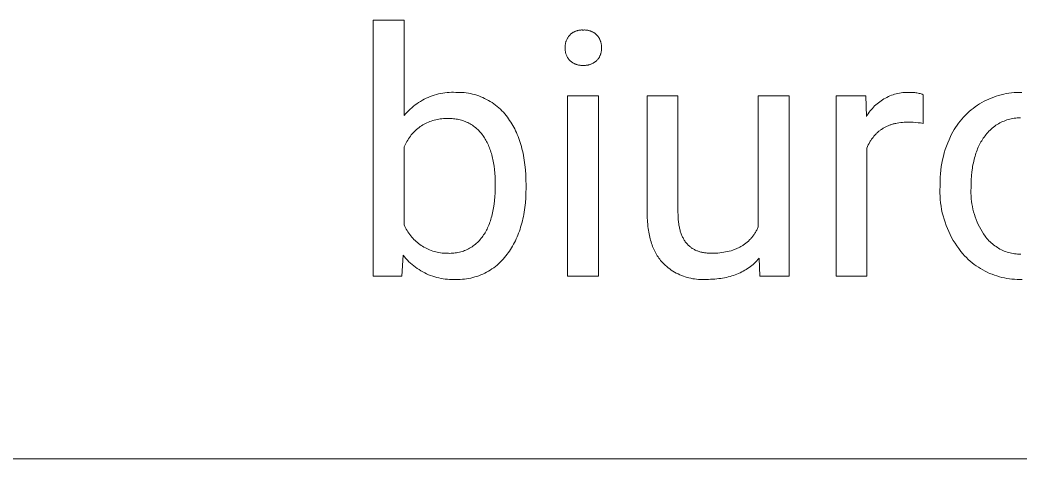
# Model space of a CAD drawing. Header units: millimetres. Extents: x 3269 to 7089, y 1744 to 4413.
# Drawn here: x 5792.9 to 5941.9, y 1957.3 to 2022.8 of the extents above; entities that cross this region are included whole.
import ezdxf

# ---------------------------------------------------------------- set-up
doc = ezdxf.new("R2010")
doc.units = ezdxf.units.MM
doc.header["$MEASUREMENT"] = 0
doc.layers.add('Domyślny', color=7, linetype='Continuous', true_color=0x000000)

msp = doc.modelspace()

# ---------------------------------------------------------------- linework, layer by layer
at = {"layer": 'Domyślny', "color": 18, "lineweight": 15, "true_color": 0x000000}
for p, q in [((5845.54, 1984.59), (5845.54, 2022.75)), ((5845.54, 2022.75), (5850.15, 2022.75)), ((5850.15, 2022.75), (5850.15, 2008.52)), ((5875.07, 2020.73), (5875.14, 2020.78)), ((5875.14, 2020.78), (5875.21, 2020.83)), ((5875.21, 2020.83), (5875.28, 2020.88)), ((5875.28, 2020.88), (5875.35, 2020.92)), ((5875.35, 2020.92), (5875.42, 2020.96)), ((5875.42, 2020.96), (5875.5, 2021)), ((5875.5, 2021), (5875.58, 2021.04)), ((5875.58, 2021.04), (5875.66, 2021.07)), ((5875.66, 2021.07), (5875.73, 2021.1)), ((5875.73, 2021.1), (5875.82, 2021.13)), ((5875.82, 2021.13), (5875.9, 2021.16)), ((5875.9, 2021.16), (5875.98, 2021.18)), ((5875.98, 2021.18), (5876.06, 2021.2)), ((5876.06, 2021.2), (5876.15, 2021.22)), ((5876.15, 2021.22), (5876.23, 2021.24)), ((5876.23, 2021.24), (5876.31, 2021.25)), ((5876.31, 2021.25), (5876.4, 2021.26)), ((5876.4, 2021.26), (5876.48, 2021.26)), ((5876.48, 2021.26), (5876.57, 2021.27)), ((5876.57, 2021.27), (5876.66, 2021.27)), ((5876.66, 2021.27), (5876.74, 2021.26)), ((5876.74, 2021.26), (5876.83, 2021.26)), ((5876.83, 2021.26), (5876.91, 2021.26)), ((5876.91, 2021.26), (5877, 2021.27)), ((5877, 2021.27), (5877.08, 2021.27)), ((5877.08, 2021.27), (5877.17, 2021.26)), ((5877.17, 2021.26), (5877.26, 2021.26)), ((5877.26, 2021.26), (5877.34, 2021.25)), ((5877.34, 2021.25), (5877.43, 2021.24)), ((5877.43, 2021.24), (5877.51, 2021.22)), ((5877.51, 2021.22), (5877.6, 2021.2)), ((5877.6, 2021.2), (5877.68, 2021.18)), ((5877.68, 2021.18), (5877.76, 2021.16)), ((5877.76, 2021.16), (5877.85, 2021.13)), ((5877.85, 2021.13), (5877.93, 2021.1)), ((5877.93, 2021.1), (5878.01, 2021.07)), ((5878.01, 2021.07), (5878.09, 2021.04)), ((5878.09, 2021.04), (5878.17, 2021)), ((5878.17, 2021), (5878.24, 2020.96)), ((5878.24, 2020.96), (5878.32, 2020.92)), ((5878.32, 2020.92), (5878.39, 2020.87)), ((5878.39, 2020.87), (5878.46, 2020.83)), ((5878.46, 2020.83), (5878.53, 2020.78)), ((5878.53, 2020.78), (5878.6, 2020.73)), ((5874.18, 2019.25), (5874.2, 2019.35)), ((5874.2, 2019.35), (5874.23, 2019.44)), ((5874.23, 2019.44), (5874.25, 2019.53)), ((5874.25, 2019.53), (5874.29, 2019.61)), ((5874.29, 2019.61), (5874.32, 2019.7)), ((5874.32, 2019.7), (5874.36, 2019.79)), ((5874.36, 2019.79), (5874.4, 2019.87)), ((5874.4, 2019.87), (5874.44, 2019.96)), ((5874.44, 2019.96), (5874.49, 2020.04)), ((5874.49, 2020.04), (5874.53, 2020.12)), ((5874.53, 2020.12), (5874.59, 2020.2)), ((5874.59, 2020.2), (5874.64, 2020.28)), ((5874.64, 2020.28), (5874.7, 2020.35)), ((5874.7, 2020.35), (5874.75, 2020.42)), ((5874.75, 2020.42), (5874.82, 2020.5)), ((5874.82, 2020.5), (5874.88, 2020.56)), ((5874.88, 2020.56), (5874.94, 2020.62)), ((5874.94, 2020.62), (5875, 2020.67)), ((5875, 2020.67), (5875.07, 2020.73)), ((5878.6, 2020.73), (5878.67, 2020.67)), ((5878.67, 2020.67), (5878.74, 2020.61)), ((5878.74, 2020.61), (5878.8, 2020.56)), ((5878.8, 2020.56), (5878.86, 2020.5)), ((5878.86, 2020.5), (5878.92, 2020.43)), ((5878.92, 2020.43), (5878.98, 2020.36)), ((5878.98, 2020.36), (5879.03, 2020.29)), ((5879.03, 2020.29), (5879.09, 2020.21)), ((5879.09, 2020.21), (5879.14, 2020.14)), ((5879.14, 2020.14), (5879.18, 2020.06)), ((5879.18, 2020.06), (5879.23, 2019.98)), ((5879.23, 2019.98), (5879.27, 2019.9)), ((5879.27, 2019.9), (5879.31, 2019.82)), ((5879.31, 2019.82), (5879.35, 2019.74)), ((5879.35, 2019.74), (5879.38, 2019.66)), ((5879.38, 2019.66), (5879.41, 2019.57)), ((5879.41, 2019.57), (5879.44, 2019.49)), ((5879.44, 2019.49), (5879.47, 2019.4)), ((5879.47, 2019.4), (5879.49, 2019.31)), ((5879.49, 2019.31), (5879.51, 2019.23)), ((5874.12, 2018.88), (5874.13, 2018.98)), ((5874.12, 2018.79), (5874.12, 2018.88)), ((5874.12, 2018.69), (5874.12, 2018.79)), ((5874.12, 2018.6), (5874.12, 2018.69)), ((5874.12, 2018.51), (5874.12, 2018.6)), ((5874.12, 2018.42), (5874.12, 2018.51)), ((5874.12, 2018.32), (5874.12, 2018.42)), ((5874.13, 2018.23), (5874.12, 2018.32)), ((5874.13, 2018.98), (5874.15, 2019.07)), ((5874.15, 2018.14), (5874.13, 2018.23)), ((5874.15, 2019.07), (5874.16, 2019.16)), ((5874.16, 2018.05), (5874.15, 2018.14)), ((5874.16, 2019.16), (5874.18, 2019.25)), ((5874.18, 2017.96), (5874.16, 2018.05)), ((5874.2, 2017.87), (5874.18, 2017.96)), ((5874.23, 2017.78), (5874.2, 2017.87)), ((5874.25, 2017.69), (5874.23, 2017.78)), ((5879.46, 2017.81), (5879.44, 2017.73)), ((5879.49, 2017.9), (5879.46, 2017.81)), ((5879.51, 2017.98), (5879.49, 2017.9)), ((5879.51, 2019.23), (5879.52, 2019.14)), ((5879.52, 2018.07), (5879.51, 2017.98)), ((5879.52, 2019.14), (5879.54, 2019.05)), ((5879.54, 2018.16), (5879.52, 2018.07)), ((5879.54, 2019.05), (5879.55, 2018.96)), ((5879.55, 2018.25), (5879.54, 2018.16)), ((5879.55, 2018.96), (5879.56, 2018.87)), ((5879.56, 2018.33), (5879.55, 2018.25)), ((5879.56, 2018.87), (5879.56, 2018.78)), ((5879.56, 2018.78), (5879.56, 2018.69)), ((5879.56, 2018.69), (5879.56, 2018.6)), ((5879.56, 2018.6), (5879.56, 2018.51)), ((5879.56, 2018.51), (5879.56, 2018.42)), ((5879.56, 2018.42), (5879.56, 2018.33)), ((5874.29, 2017.6), (5874.25, 2017.69)), ((5874.32, 2017.52), (5874.29, 2017.6)), ((5874.36, 2017.43), (5874.32, 2017.52)), ((5874.4, 2017.35), (5874.36, 2017.43)), ((5874.44, 2017.27), (5874.4, 2017.35)), ((5874.49, 2017.19), (5874.44, 2017.27)), ((5874.53, 2017.11), (5874.49, 2017.19)), ((5874.59, 2017.03), (5874.53, 2017.11)), ((5874.64, 2016.96), (5874.59, 2017.03)), ((5874.7, 2016.88), (5874.64, 2016.96)), ((5874.75, 2016.81), (5874.7, 2016.88)), ((5874.82, 2016.74), (5874.75, 2016.81)), ((5874.88, 2016.68), (5874.82, 2016.74)), ((5874.95, 2016.62), (5874.88, 2016.68)), ((5875.01, 2016.56), (5874.95, 2016.62)), ((5875.08, 2016.51), (5875.01, 2016.56)), ((5875.15, 2016.46), (5875.08, 2016.51)), ((5875.23, 2016.41), (5875.15, 2016.46)), ((5875.3, 2016.36), (5875.23, 2016.41)), ((5875.38, 2016.32), (5875.3, 2016.36)), ((5875.46, 2016.27), (5875.38, 2016.32)), ((5878.29, 2016.32), (5878.21, 2016.28)), ((5878.37, 2016.36), (5878.29, 2016.32)), ((5878.44, 2016.41), (5878.37, 2016.36)), ((5878.52, 2016.46), (5878.44, 2016.41)), ((5878.59, 2016.51), (5878.52, 2016.46)), ((5878.66, 2016.57), (5878.59, 2016.51)), ((5878.73, 2016.62), (5878.66, 2016.57)), ((5878.8, 2016.68), (5878.73, 2016.62)), ((5878.86, 2016.74), (5878.8, 2016.68)), ((5878.92, 2016.81), (5878.86, 2016.74)), ((5878.98, 2016.88), (5878.92, 2016.81)), ((5879.03, 2016.95), (5878.98, 2016.88)), ((5879.09, 2017.02), (5879.03, 2016.95)), ((5879.14, 2017.09), (5879.09, 2017.02)), ((5879.18, 2017.17), (5879.14, 2017.09)), ((5879.23, 2017.24), (5879.18, 2017.17)), ((5879.27, 2017.32), (5879.23, 2017.24)), ((5879.31, 2017.4), (5879.27, 2017.32)), ((5879.35, 2017.48), (5879.31, 2017.4)), ((5879.38, 2017.56), (5879.35, 2017.48)), ((5879.41, 2017.64), (5879.38, 2017.56)), ((5879.44, 2017.73), (5879.41, 2017.64)), ((5875.54, 2016.23), (5875.46, 2016.27)), ((5875.62, 2016.2), (5875.54, 2016.23)), ((5875.7, 2016.16), (5875.62, 2016.2)), ((5875.78, 2016.13), (5875.7, 2016.16)), ((5875.86, 2016.11), (5875.78, 2016.13)), ((5875.95, 2016.08), (5875.86, 2016.11)), ((5876.04, 2016.06), (5875.95, 2016.08)), ((5876.12, 2016.04), (5876.04, 2016.06)), ((5876.21, 2016.02), (5876.12, 2016.04)), ((5876.3, 2016.01), (5876.21, 2016.02)), ((5876.38, 2016), (5876.3, 2016.01)), ((5876.47, 2015.99), (5876.38, 2016)), ((5876.56, 2015.99), (5876.47, 2015.99)), ((5876.65, 2015.99), (5876.56, 2015.99)), ((5876.74, 2015.99), (5876.65, 2015.99)), ((5876.83, 2015.99), (5876.74, 2015.99)), ((5876.92, 2015.99), (5876.83, 2015.99)), ((5877, 2015.99), (5876.92, 2015.99)), ((5877.09, 2015.99), (5877, 2015.99)), ((5877.18, 2015.99), (5877.09, 2015.99)), ((5877.27, 2016), (5877.18, 2015.99)), ((5877.36, 2016.01), (5877.27, 2016)), ((5877.45, 2016.02), (5877.36, 2016.01)), ((5877.54, 2016.04), (5877.45, 2016.02)), ((5877.62, 2016.06), (5877.54, 2016.04)), ((5877.71, 2016.08), (5877.62, 2016.06)), ((5877.8, 2016.11), (5877.71, 2016.08)), ((5877.88, 2016.13), (5877.8, 2016.11)), ((5877.97, 2016.17), (5877.88, 2016.13)), ((5878.05, 2016.2), (5877.97, 2016.17)), ((5878.13, 2016.24), (5878.05, 2016.2)), ((5878.21, 2016.28), (5878.13, 2016.24)), ((5855.57, 2011.8), (5855.89, 2011.86)), ((5855.89, 2011.86), (5856.21, 2011.9)), ((5856.21, 2011.9), (5856.53, 2011.94)), ((5856.53, 2011.94), (5856.85, 2011.96)), ((5856.85, 2011.96), (5857.17, 2011.98)), ((5857.17, 2011.98), (5857.5, 2011.98)), ((5857.5, 2011.98), (5857.82, 2011.97)), ((5857.82, 2011.97), (5858.14, 2011.97)), ((5858.14, 2011.97), (5858.45, 2011.97)), ((5858.45, 2011.97), (5858.77, 2011.96)), ((5858.77, 2011.96), (5859.09, 2011.93)), ((5859.09, 2011.93), (5859.4, 2011.89)), ((5859.4, 2011.89), (5859.72, 2011.84)), ((5859.72, 2011.84), (5860.03, 2011.78)), ((5923.72, 2011.81), (5923.96, 2011.85)), ((5923.96, 2011.85), (5924.21, 2011.89)), ((5924.21, 2011.89), (5924.45, 2011.93)), ((5924.45, 2011.93), (5924.7, 2011.95)), ((5924.7, 2011.95), (5924.95, 2011.96)), ((5924.95, 2011.96), (5925.2, 2011.97)), ((5925.2, 2011.97), (5925.45, 2011.97)), ((5925.45, 2011.97), (5925.61, 2011.97)), ((5925.61, 2011.97), (5925.77, 2011.97)), ((5925.77, 2011.97), (5925.93, 2011.97)), ((5925.93, 2011.97), (5926.09, 2011.96)), ((5926.09, 2011.96), (5926.25, 2011.94)), ((5926.25, 2011.94), (5926.41, 2011.92)), ((5926.41, 2011.92), (5926.56, 2011.89)), ((5926.56, 2011.89), (5926.72, 2011.86)), ((5926.72, 2011.86), (5926.88, 2011.82)), ((5926.88, 2011.82), (5927.03, 2011.78)), ((5939.87, 2011.78), (5940.25, 2011.84)), ((5940.25, 2011.84), (5940.64, 2011.89)), ((5940.64, 2011.89), (5941.03, 2011.93)), ((5941.03, 2011.93), (5941.42, 2011.96)), ((5941.42, 2011.96), (5941.81, 2011.97)), ((5941.81, 2011.97), (5942.2, 2011.97)), ((5852.03, 2010.28), (5852.3, 2010.46)), ((5852.3, 2010.46), (5852.57, 2010.63)), ((5852.57, 2010.63), (5852.85, 2010.8)), ((5852.85, 2010.8), (5853.14, 2010.95)), ((5853.14, 2010.95), (5853.43, 2011.09)), ((5853.43, 2011.09), (5853.72, 2011.22)), ((5853.72, 2011.22), (5854.02, 2011.35)), ((5854.02, 2011.35), (5854.32, 2011.46)), ((5854.32, 2011.46), (5854.63, 2011.56)), ((5854.63, 2011.56), (5854.94, 2011.65)), ((5854.94, 2011.65), (5855.25, 2011.73)), ((5855.25, 2011.73), (5855.57, 2011.8)), ((5860.03, 2011.78), (5860.34, 2011.71)), ((5860.34, 2011.71), (5860.65, 2011.63)), ((5860.65, 2011.63), (5860.95, 2011.54)), ((5860.95, 2011.54), (5861.25, 2011.44)), ((5861.25, 2011.44), (5861.55, 2011.33)), ((5861.55, 2011.33), (5861.84, 2011.21)), ((5861.84, 2011.21), (5862.13, 2011.07)), ((5862.13, 2011.07), (5862.42, 2010.93)), ((5862.42, 2010.93), (5862.7, 2010.78)), ((5862.7, 2010.78), (5862.97, 2010.62)), ((5862.97, 2010.62), (5863.24, 2010.45)), ((5863.24, 2010.45), (5863.5, 2010.27)), ((5874.5, 1984.59), (5874.5, 2011.46)), ((5874.5, 2011.46), (5879.09, 2011.46)), ((5879.09, 2011.46), (5879.09, 1984.59)), ((5886.35, 1993.98), (5886.35, 2011.47)), ((5886.35, 2011.47), (5890.94, 2011.47)), ((5890.94, 2011.47), (5890.94, 1994.11)), ((5902.91, 1991.92), (5902.91, 2011.47)), ((5902.91, 2011.47), (5907.52, 2011.47)), ((5907.52, 2011.47), (5907.52, 1984.59)), ((5914.5, 1984.59), (5914.5, 2011.47)), ((5914.5, 2011.47), (5918.96, 2011.47)), ((5918.96, 2011.47), (5919.04, 2008.37)), ((5920.62, 2010.27), (5920.81, 2010.43)), ((5920.81, 2010.43), (5921.01, 2010.58)), ((5921.01, 2010.58), (5921.22, 2010.73)), ((5921.22, 2010.73), (5921.42, 2010.86)), ((5921.42, 2010.86), (5921.64, 2010.99)), ((5921.64, 2010.99), (5921.85, 2011.12)), ((5921.85, 2011.12), (5922.07, 2011.23)), ((5922.07, 2011.23), (5922.3, 2011.34)), ((5922.3, 2011.34), (5922.53, 2011.43)), ((5922.53, 2011.43), (5922.76, 2011.53)), ((5922.76, 2011.53), (5923, 2011.61)), ((5923, 2011.61), (5923.23, 2011.68)), ((5923.23, 2011.68), (5923.47, 2011.75)), ((5923.47, 2011.75), (5923.72, 2011.81)), ((5927.03, 2011.78), (5927.18, 2011.73)), ((5927.18, 2011.73), (5927.33, 2011.68)), ((5927.33, 2011.68), (5927.48, 2011.62)), ((5927.48, 2011.62), (5927.48, 2007.35)), ((5935.89, 2010.25), (5936.22, 2010.45)), ((5936.22, 2010.45), (5936.57, 2010.64)), ((5936.57, 2010.64), (5936.91, 2010.81)), ((5936.91, 2010.81), (5937.27, 2010.97)), ((5937.27, 2010.97), (5937.63, 2011.13)), ((5937.63, 2011.13), (5937.99, 2011.27)), ((5937.99, 2011.27), (5938.36, 2011.39)), ((5938.36, 2011.39), (5938.73, 2011.51)), ((5938.73, 2011.51), (5939.11, 2011.61)), ((5939.11, 2011.61), (5939.49, 2011.7)), ((5939.49, 2011.7), (5939.87, 2011.78)), ((5850.36, 2008.77), (5850.57, 2009.01)), ((5850.57, 2009.01), (5850.8, 2009.24)), ((5850.8, 2009.24), (5851.03, 2009.47)), ((5851.03, 2009.47), (5851.27, 2009.68)), ((5851.27, 2009.68), (5851.52, 2009.89)), ((5851.52, 2009.89), (5851.77, 2010.09)), ((5851.77, 2010.09), (5852.03, 2010.28)), ((5863.5, 2010.27), (5863.75, 2010.08)), ((5863.75, 2010.08), (5864, 2009.88)), ((5864, 2009.88), (5864.24, 2009.67)), ((5864.24, 2009.67), (5864.48, 2009.46)), ((5864.48, 2009.46), (5864.7, 2009.23)), ((5864.7, 2009.23), (5864.92, 2009)), ((5864.92, 2009), (5865.13, 2008.76)), ((5919.3, 2008.79), (5919.44, 2009)), ((5919.44, 2009), (5919.59, 2009.2)), ((5919.59, 2009.2), (5919.75, 2009.39)), ((5919.75, 2009.39), (5919.91, 2009.58)), ((5919.91, 2009.58), (5920.08, 2009.76)), ((5920.08, 2009.76), (5920.25, 2009.94)), ((5920.25, 2009.94), (5920.43, 2010.11)), ((5920.43, 2010.11), (5920.62, 2010.27)), ((5933.77, 2008.56), (5934.04, 2008.83)), ((5934.04, 2008.83), (5934.33, 2009.1)), ((5934.33, 2009.1), (5934.63, 2009.35)), ((5934.63, 2009.35), (5934.93, 2009.59)), ((5934.93, 2009.59), (5935.24, 2009.82)), ((5935.24, 2009.82), (5935.56, 2010.04)), ((5935.56, 2010.04), (5935.89, 2010.25)), ((5850.15, 2008.52), (5850.36, 2008.77)), ((5853.54, 2007.43), (5853.34, 2007.33)), ((5853.75, 2007.53), (5853.54, 2007.43)), ((5853.97, 2007.62), (5853.75, 2007.53)), ((5854.18, 2007.69), (5853.97, 2007.62)), ((5854.4, 2007.77), (5854.18, 2007.69)), ((5854.62, 2007.83), (5854.4, 2007.77)), ((5854.85, 2007.89), (5854.62, 2007.83)), ((5855.07, 2007.94), (5854.85, 2007.89)), ((5855.3, 2007.98), (5855.07, 2007.94)), ((5855.53, 2008.01), (5855.3, 2007.98)), ((5855.75, 2008.04), (5855.53, 2008.01)), ((5855.98, 2008.06), (5855.75, 2008.04)), ((5856.21, 2008.07), (5855.98, 2008.06)), ((5856.44, 2008.07), (5856.21, 2008.07)), ((5856.67, 2008.06), (5856.44, 2008.07)), ((5856.88, 2008.07), (5856.67, 2008.06)), ((5857.08, 2008.07), (5856.88, 2008.07)), ((5857.28, 2008.06), (5857.08, 2008.07)), ((5857.48, 2008.05), (5857.28, 2008.06)), ((5857.68, 2008.03), (5857.48, 2008.05)), ((5857.88, 2008), (5857.68, 2008.03)), ((5858.08, 2007.97), (5857.88, 2008)), ((5858.28, 2007.93), (5858.08, 2007.97)), ((5858.48, 2007.88), (5858.28, 2007.93)), ((5858.67, 2007.83), (5858.48, 2007.88)), ((5858.87, 2007.77), (5858.67, 2007.83)), ((5859.06, 2007.7), (5858.87, 2007.77)), ((5859.25, 2007.63), (5859.06, 2007.7)), ((5859.43, 2007.55), (5859.25, 2007.63)), ((5859.62, 2007.46), (5859.43, 2007.55)), ((5859.8, 2007.37), (5859.62, 2007.46)), ((5859.97, 2007.27), (5859.8, 2007.37)), ((5865.13, 2008.76), (5865.33, 2008.52)), ((5865.33, 2008.52), (5865.53, 2008.27)), ((5865.53, 2008.27), (5865.7, 2008.03)), ((5865.7, 2008.03), (5865.86, 2007.79)), ((5865.86, 2007.79), (5866.03, 2007.55)), ((5866.03, 2007.55), (5866.18, 2007.3)), ((5919.04, 2008.37), (5919.16, 2008.58)), ((5919.16, 2008.58), (5919.3, 2008.79)), ((5923.39, 2007.34), (5923.27, 2007.32)), ((5923.63, 2007.39), (5923.39, 2007.34)), ((5923.88, 2007.43), (5923.63, 2007.39)), ((5924.14, 2007.47), (5923.88, 2007.43)), ((5924.4, 2007.49), (5924.14, 2007.47)), ((5924.67, 2007.51), (5924.4, 2007.49)), ((5924.94, 2007.52), (5924.67, 2007.51)), ((5925.22, 2007.53), (5924.94, 2007.52)), ((5925.6, 2007.53), (5925.22, 2007.53)), ((5925.98, 2007.51), (5925.6, 2007.53)), ((5926.36, 2007.49), (5925.98, 2007.51)), ((5926.73, 2007.45), (5926.36, 2007.49)), ((5927.11, 2007.41), (5926.73, 2007.45)), ((5927.48, 2007.35), (5927.11, 2007.41)), ((5932.53, 2007.07), (5932.76, 2007.39)), ((5932.76, 2007.39), (5932.99, 2007.69)), ((5932.99, 2007.69), (5933.24, 2007.99)), ((5933.24, 2007.99), (5933.5, 2008.28)), ((5933.5, 2008.28), (5933.77, 2008.56)), ((5938.91, 2007.41), (5938.71, 2007.3)), ((5939.11, 2007.51), (5938.91, 2007.41)), ((5939.32, 2007.61), (5939.11, 2007.51)), ((5939.53, 2007.7), (5939.32, 2007.61)), ((5939.74, 2007.78), (5939.53, 2007.7)), ((5939.96, 2007.86), (5939.74, 2007.78)), ((5940.17, 2007.93), (5939.96, 2007.86)), ((5940.39, 2007.99), (5940.17, 2007.93)), ((5940.61, 2008.04), (5940.39, 2007.99)), ((5940.84, 2008.08), (5940.61, 2008.04)), ((5941.06, 2008.12), (5940.84, 2008.08)), ((5941.29, 2008.15), (5941.06, 2008.12)), ((5941.51, 2008.17), (5941.29, 2008.15)), ((5941.74, 2008.19), (5941.51, 2008.17)), ((5941.97, 2008.19), (5941.74, 2008.19)), ((5851.5, 2005.96), (5851.35, 2005.79)), ((5851.67, 2006.13), (5851.5, 2005.96)), ((5851.83, 2006.28), (5851.67, 2006.13)), ((5852, 2006.44), (5851.83, 2006.28)), ((5852.18, 2006.58), (5852, 2006.44)), ((5852.36, 2006.73), (5852.18, 2006.58)), ((5852.55, 2006.86), (5852.36, 2006.73)), ((5852.74, 2006.99), (5852.55, 2006.86)), ((5852.94, 2007.11), (5852.74, 2006.99)), ((5853.13, 2007.23), (5852.94, 2007.11)), ((5853.34, 2007.33), (5853.13, 2007.23)), ((5860.15, 2007.17), (5859.97, 2007.27)), ((5860.32, 2007.06), (5860.15, 2007.17)), ((5860.48, 2006.94), (5860.32, 2007.06)), ((5860.64, 2006.82), (5860.48, 2006.94)), ((5860.8, 2006.7), (5860.64, 2006.82)), ((5860.95, 2006.56), (5860.8, 2006.7)), ((5861.1, 2006.43), (5860.95, 2006.56)), ((5861.25, 2006.28), (5861.1, 2006.43)), ((5861.39, 2006.14), (5861.25, 2006.28)), ((5861.52, 2005.99), (5861.39, 2006.14)), ((5861.65, 2005.83), (5861.52, 2005.99)), ((5866.18, 2007.3), (5866.33, 2007.05)), ((5866.33, 2007.05), (5866.47, 2006.79)), ((5866.47, 2006.79), (5866.61, 2006.52)), ((5866.61, 2006.52), (5866.74, 2006.25)), ((5866.74, 2006.25), (5866.87, 2005.97)), ((5866.87, 2005.97), (5866.99, 2005.69)), ((5920.55, 2005.87), (5920.46, 2005.79)), ((5920.63, 2005.95), (5920.55, 2005.87)), ((5920.71, 2006.02), (5920.63, 2005.95)), ((5920.8, 2006.1), (5920.71, 2006.02)), ((5920.88, 2006.17), (5920.8, 2006.1)), ((5920.97, 2006.24), (5920.88, 2006.17)), ((5921.06, 2006.31), (5920.97, 2006.24)), ((5921.15, 2006.37), (5921.06, 2006.31)), ((5921.25, 2006.44), (5921.15, 2006.37)), ((5921.34, 2006.5), (5921.25, 2006.44)), ((5921.43, 2006.56), (5921.34, 2006.5)), ((5921.53, 2006.62), (5921.43, 2006.56)), ((5921.63, 2006.68), (5921.53, 2006.62)), ((5921.73, 2006.74), (5921.63, 2006.68)), ((5921.83, 2006.79), (5921.73, 2006.74)), ((5921.93, 2006.84), (5921.83, 2006.79)), ((5922.03, 2006.89), (5921.93, 2006.84)), ((5922.14, 2006.94), (5922.03, 2006.89)), ((5922.25, 2006.99), (5922.14, 2006.94)), ((5922.35, 2007.03), (5922.25, 2006.99)), ((5922.46, 2007.07), (5922.35, 2007.03)), ((5922.57, 2007.11), (5922.46, 2007.07)), ((5922.69, 2007.15), (5922.57, 2007.11)), ((5922.8, 2007.19), (5922.69, 2007.15)), ((5922.91, 2007.22), (5922.8, 2007.19)), ((5923.03, 2007.26), (5922.91, 2007.22)), ((5923.15, 2007.29), (5923.03, 2007.26)), ((5923.27, 2007.32), (5923.15, 2007.29)), ((5931.73, 2005.74), (5931.91, 2006.08)), ((5931.91, 2006.08), (5932.11, 2006.42)), ((5932.11, 2006.42), (5932.31, 2006.75)), ((5932.31, 2006.75), (5932.53, 2007.07)), ((5937.13, 2006.01), (5936.98, 2005.84)), ((5937.29, 2006.18), (5937.13, 2006.01)), ((5937.45, 2006.34), (5937.29, 2006.18)), ((5937.61, 2006.49), (5937.45, 2006.34)), ((5937.78, 2006.64), (5937.61, 2006.49)), ((5937.96, 2006.79), (5937.78, 2006.64)), ((5938.14, 2006.93), (5937.96, 2006.79)), ((5938.33, 2007.06), (5938.14, 2006.93)), ((5938.52, 2007.18), (5938.33, 2007.06)), ((5938.71, 2007.3), (5938.52, 2007.18)), ((5850.44, 2004.47), (5850.33, 2004.26)), ((5850.55, 2004.67), (5850.44, 2004.47)), ((5850.67, 2004.87), (5850.55, 2004.67)), ((5850.79, 2005.06), (5850.67, 2004.87)), ((5850.92, 2005.25), (5850.79, 2005.06)), ((5851.06, 2005.44), (5850.92, 2005.25)), ((5851.2, 2005.62), (5851.06, 2005.44)), ((5851.35, 2005.79), (5851.2, 2005.62)), ((5861.77, 2005.67), (5861.65, 2005.83)), ((5861.89, 2005.51), (5861.77, 2005.67)), ((5862, 2005.35), (5861.89, 2005.51)), ((5862.11, 2005.18), (5862, 2005.35)), ((5862.22, 2005.01), (5862.11, 2005.18)), ((5862.32, 2004.84), (5862.22, 2005.01)), ((5862.42, 2004.66), (5862.32, 2004.84)), ((5862.51, 2004.48), (5862.42, 2004.66)), ((5862.6, 2004.29), (5862.51, 2004.48)), ((5866.99, 2005.69), (5867.11, 2005.41)), ((5867.11, 2005.41), (5867.22, 2005.11)), ((5867.22, 2005.11), (5867.33, 2004.82)), ((5867.33, 2004.82), (5867.43, 2004.51)), ((5867.43, 2004.51), (5867.52, 2004.2)), ((5919.42, 2004.36), (5919.3, 2004.14)), ((5919.48, 2004.47), (5919.42, 2004.36)), ((5919.54, 2004.58), (5919.48, 2004.47)), ((5919.6, 2004.68), (5919.54, 2004.58)), ((5919.67, 2004.78), (5919.6, 2004.68)), ((5919.73, 2004.88), (5919.67, 2004.78)), ((5919.8, 2004.98), (5919.73, 2004.88)), ((5919.87, 2005.08), (5919.8, 2004.98)), ((5919.94, 2005.17), (5919.87, 2005.08)), ((5920.01, 2005.27), (5919.94, 2005.17)), ((5920.08, 2005.36), (5920.01, 2005.27)), ((5920.15, 2005.45), (5920.08, 2005.36)), ((5920.23, 2005.54), (5920.15, 2005.45)), ((5920.31, 2005.62), (5920.23, 2005.54)), ((5920.39, 2005.71), (5920.31, 2005.62)), ((5920.46, 2005.79), (5920.39, 2005.71)), ((5930.95, 2003.94), (5931.14, 2004.43)), ((5931.14, 2004.43), (5931.34, 2004.91)), ((5931.34, 2004.91), (5931.56, 2005.39)), ((5931.56, 2005.39), (5931.73, 2005.74)), ((5935.99, 2004.39), (5935.89, 2004.19)), ((5936.1, 2004.58), (5935.99, 2004.39)), ((5936.21, 2004.77), (5936.1, 2004.58)), ((5936.33, 2004.96), (5936.21, 2004.77)), ((5936.45, 2005.13), (5936.33, 2004.96)), ((5936.57, 2005.31), (5936.45, 2005.13)), ((5936.7, 2005.48), (5936.57, 2005.31)), ((5936.84, 2005.66), (5936.7, 2005.48)), ((5936.98, 2005.84), (5936.84, 2005.66)), ((5850.24, 2004.05), (5850.15, 2003.84)), ((5850.15, 2003.84), (5850.15, 1992.21)), ((5850.33, 2004.26), (5850.24, 2004.05)), ((5862.69, 2004.1), (5862.6, 2004.29)), ((5862.77, 2003.9), (5862.69, 2004.1)), ((5862.85, 2003.7), (5862.77, 2003.9)), ((5862.93, 2003.5), (5862.85, 2003.7)), ((5863, 2003.29), (5862.93, 2003.5)), ((5863.07, 2003.08), (5863, 2003.29)), ((5863.14, 2002.86), (5863.07, 2003.08)), ((5867.52, 2004.2), (5867.61, 2003.89)), ((5867.61, 2003.89), (5867.69, 2003.57)), ((5867.69, 2003.57), (5867.77, 2003.24)), ((5867.77, 2003.24), (5867.85, 2002.91)), ((5867.85, 2002.91), (5867.91, 2002.58)), ((5919.19, 2003.91), (5919.09, 2003.67)), ((5919.09, 2003.67), (5919.09, 1984.59)), ((5919.3, 2004.14), (5919.19, 2003.91)), ((5930.49, 2002.44), (5930.62, 2002.94)), ((5930.62, 2002.94), (5930.78, 2003.45)), ((5930.78, 2003.45), (5930.95, 2003.94)), ((5935.35, 2002.9), (5935.28, 2002.67)), ((5935.43, 2003.13), (5935.35, 2002.9)), ((5935.52, 2003.35), (5935.43, 2003.13)), ((5935.6, 2003.57), (5935.52, 2003.35)), ((5935.69, 2003.78), (5935.6, 2003.57)), ((5935.79, 2003.99), (5935.69, 2003.78)), ((5935.89, 2004.19), (5935.79, 2003.99)), ((5863.2, 2002.64), (5863.14, 2002.86)), ((5863.26, 2002.42), (5863.2, 2002.64)), ((5863.31, 2002.19), (5863.26, 2002.42)), ((5863.36, 2001.96), (5863.31, 2002.19)), ((5863.41, 2001.72), (5863.36, 2001.96)), ((5863.46, 2001.48), (5863.41, 2001.72)), ((5863.53, 2000.98), (5863.46, 2001.48)), ((5867.91, 2002.58), (5867.98, 2002.24)), ((5867.98, 2002.24), (5868.03, 2001.89)), ((5868.03, 2001.89), (5868.13, 2001.18)), ((5930.17, 2000.9), (5930.26, 2001.41)), ((5930.26, 2001.41), (5930.36, 2001.93)), ((5930.36, 2001.93), (5930.49, 2002.44)), ((5934.96, 2001.45), (5934.91, 2001.19)), ((5935.02, 2001.71), (5934.96, 2001.45)), ((5935.08, 2001.95), (5935.02, 2001.71)), ((5935.14, 2002.2), (5935.08, 2001.95)), ((5935.21, 2002.44), (5935.14, 2002.2)), ((5935.28, 2002.67), (5935.21, 2002.44)), ((5863.6, 2000.47), (5863.53, 2000.98)), ((5863.65, 1999.94), (5863.6, 2000.47)), ((5863.68, 1999.4), (5863.65, 1999.94)), ((5868.13, 2001.18), (5868.2, 2000.45)), ((5868.2, 2000.45), (5868.26, 1999.7)), ((5930.05, 1999.85), (5930.1, 2000.38)), ((5930.1, 2000.38), (5930.17, 2000.9)), ((5934.75, 2000.11), (5934.69, 1999.55)), ((5934.82, 2000.66), (5934.75, 2000.11)), ((5934.86, 2000.93), (5934.82, 2000.66)), ((5934.91, 2001.19), (5934.86, 2000.93)), ((5863.7, 1998.83), (5863.68, 1999.4)), ((5863.71, 1998.26), (5863.7, 1998.83)), ((5868.26, 1999.7), (5868.29, 1998.92)), ((5868.29, 1998.92), (5868.3, 1998.13)), ((5930, 1998.81), (5930.02, 1999.33)), ((5930, 1998.28), (5930, 1998.81)), ((5930.02, 1999.33), (5930.05, 1999.85)), ((5934.65, 1998.96), (5934.62, 1998.36)), ((5934.69, 1999.55), (5934.65, 1998.96)), ((5863.64, 1996.42), (5863.68, 1997.01)), ((5863.68, 1997.01), (5863.7, 1997.62)), ((5863.7, 1997.62), (5863.71, 1998.26)), ((5868.29, 1996.97), (5868.26, 1996.23)), ((5868.3, 1997.73), (5868.29, 1996.97)), ((5868.3, 1998.13), (5868.3, 1997.73)), ((5929.98, 1997.47), (5930, 1997.96)), ((5929.98, 1996.97), (5929.98, 1997.47)), ((5930, 1996.48), (5929.98, 1996.97)), ((5930, 1997.96), (5930, 1998.28)), ((5934.62, 1997.73), (5934.6, 1997.33)), ((5934.6, 1997.33), (5934.6, 1996.93)), ((5934.6, 1996.93), (5934.62, 1996.53)), ((5934.62, 1998.36), (5934.62, 1997.73)), ((5863.53, 1995.29), (5863.59, 1995.84)), ((5863.59, 1995.84), (5863.64, 1996.42)), ((5868.2, 1995.51), (5868.12, 1994.81)), ((5868.26, 1996.23), (5868.2, 1995.51)), ((5930.04, 1995.99), (5930, 1996.48)), ((5930.09, 1995.5), (5930.04, 1995.99)), ((5930.16, 1995.01), (5930.09, 1995.5)), ((5934.62, 1996.53), (5934.65, 1996.13)), ((5934.65, 1996.13), (5934.69, 1995.73)), ((5934.69, 1995.73), (5934.75, 1995.34)), ((5863.25, 1993.76), (5863.3, 1994)), ((5863.3, 1994), (5863.36, 1994.25)), ((5863.36, 1994.25), (5863.45, 1994.76)), ((5863.45, 1994.76), (5863.53, 1995.29)), ((5868.03, 1994.13), (5867.97, 1993.79)), ((5868.08, 1994.47), (5868.03, 1994.13)), ((5868.12, 1994.81), (5868.08, 1994.47)), ((5886.36, 1993.38), (5886.35, 1993.98)), ((5890.94, 1994.11), (5890.95, 1993.73)), ((5930.24, 1994.52), (5930.16, 1995.01)), ((5930.34, 1994.04), (5930.24, 1994.52)), ((5930.46, 1993.56), (5930.34, 1994.04)), ((5934.75, 1995.34), (5934.82, 1994.94)), ((5934.82, 1994.94), (5934.91, 1994.55)), ((5934.91, 1994.55), (5935, 1994.16)), ((5935, 1994.16), (5935.12, 1993.78)), ((5862.84, 1992.41), (5862.92, 1992.62)), ((5862.92, 1992.62), (5862.99, 1992.84)), ((5862.99, 1992.84), (5863.06, 1993.06)), ((5863.06, 1993.06), (5863.13, 1993.29)), ((5863.13, 1993.29), (5863.19, 1993.52)), ((5863.19, 1993.52), (5863.25, 1993.76)), ((5867.68, 1992.5), (5867.59, 1992.19)), ((5867.76, 1992.81), (5867.68, 1992.5)), ((5867.83, 1993.13), (5867.76, 1992.81)), ((5867.9, 1993.46), (5867.83, 1993.13)), ((5867.97, 1993.79), (5867.9, 1993.46)), ((5886.39, 1992.79), (5886.36, 1993.38)), ((5886.43, 1992.23), (5886.39, 1992.79)), ((5890.95, 1993.73), (5890.96, 1993.37)), ((5890.96, 1993.37), (5890.98, 1993.01)), ((5890.98, 1993.01), (5891.02, 1992.67)), ((5891.02, 1992.67), (5891.06, 1992.35)), ((5930.6, 1993.08), (5930.46, 1993.56)), ((5930.75, 1992.61), (5930.6, 1993.08)), ((5930.91, 1992.15), (5930.75, 1992.61)), ((5935.12, 1993.78), (5935.24, 1993.4)), ((5935.24, 1993.4), (5935.38, 1993.02)), ((5935.38, 1993.02), (5935.53, 1992.65)), ((5935.53, 1992.65), (5935.69, 1992.29)), ((5850.15, 1992.21), (5850.25, 1992)), ((5850.25, 1992), (5850.35, 1991.78)), ((5850.35, 1991.78), (5850.46, 1991.57)), ((5850.46, 1991.57), (5850.58, 1991.37)), ((5850.58, 1991.37), (5850.7, 1991.17)), ((5850.7, 1991.17), (5850.84, 1990.97)), ((5850.84, 1990.97), (5850.98, 1990.78)), ((5862.09, 1990.89), (5862.19, 1991.06)), ((5862.19, 1991.06), (5862.3, 1991.24)), ((5862.3, 1991.24), (5862.4, 1991.42)), ((5862.4, 1991.42), (5862.49, 1991.61)), ((5862.49, 1991.61), (5862.58, 1991.8)), ((5862.58, 1991.8), (5862.67, 1992)), ((5862.67, 1992), (5862.76, 1992.2)), ((5862.76, 1992.2), (5862.84, 1992.41)), ((5867.2, 1990.99), (5867.08, 1990.7)), ((5867.31, 1991.28), (5867.2, 1990.99)), ((5867.41, 1991.58), (5867.31, 1991.28)), ((5867.5, 1991.88), (5867.41, 1991.58)), ((5867.59, 1992.19), (5867.5, 1991.88)), ((5886.46, 1991.96), (5886.43, 1992.23)), ((5886.5, 1991.69), (5886.46, 1991.96)), ((5886.54, 1991.42), (5886.5, 1991.69)), ((5886.58, 1991.16), (5886.54, 1991.42)), ((5886.63, 1990.9), (5886.58, 1991.16)), ((5891.06, 1992.35), (5891.09, 1992.19)), ((5891.09, 1992.19), (5891.12, 1992.03)), ((5891.12, 1992.03), (5891.15, 1991.88)), ((5891.15, 1991.88), (5891.18, 1991.73)), ((5891.18, 1991.73), (5891.21, 1991.58)), ((5891.21, 1991.58), (5891.25, 1991.43)), ((5891.25, 1991.43), (5891.29, 1991.29)), ((5891.29, 1991.29), (5891.34, 1991.15)), ((5891.34, 1991.15), (5891.38, 1991.02)), ((5891.38, 1991.02), (5891.43, 1990.89)), ((5902.35, 1990.89), (5902.42, 1991)), ((5902.42, 1991), (5902.49, 1991.11)), ((5902.49, 1991.11), (5902.55, 1991.22)), ((5902.55, 1991.22), (5902.62, 1991.33)), ((5902.62, 1991.33), (5902.68, 1991.44)), ((5902.68, 1991.44), (5902.74, 1991.56)), ((5902.74, 1991.56), (5902.8, 1991.68)), ((5902.8, 1991.68), (5902.86, 1991.8)), ((5902.86, 1991.8), (5902.91, 1991.92)), ((5931.09, 1991.69), (5930.91, 1992.15)), ((5931.29, 1991.23), (5931.09, 1991.69)), ((5931.5, 1990.79), (5931.29, 1991.23)), ((5935.69, 1992.29), (5935.87, 1991.93)), ((5935.87, 1991.93), (5936.06, 1991.58)), ((5936.06, 1991.58), (5936.26, 1991.23)), ((5936.26, 1991.23), (5936.48, 1990.89)), ((5850.98, 1990.78), (5851.12, 1990.59)), ((5851.12, 1990.59), (5851.27, 1990.41)), ((5851.27, 1990.41), (5851.43, 1990.23)), ((5851.43, 1990.23), (5851.59, 1990.06)), ((5851.59, 1990.06), (5851.76, 1989.89)), ((5851.76, 1989.89), (5851.94, 1989.73)), ((5851.94, 1989.73), (5852.12, 1989.58)), ((5852.12, 1989.58), (5852.3, 1989.43)), ((5860.75, 1989.34), (5860.91, 1989.48)), ((5860.91, 1989.48), (5861.06, 1989.62)), ((5861.06, 1989.62), (5861.21, 1989.76)), ((5861.21, 1989.76), (5861.35, 1989.91)), ((5861.35, 1989.91), (5861.49, 1990.07)), ((5861.49, 1990.07), (5861.62, 1990.23)), ((5861.62, 1990.23), (5861.74, 1990.39)), ((5861.74, 1990.39), (5861.86, 1990.56)), ((5861.86, 1990.56), (5861.98, 1990.72)), ((5861.98, 1990.72), (5862.09, 1990.89)), ((5866.58, 1989.6), (5866.44, 1989.33)), ((5866.71, 1989.86), (5866.58, 1989.6)), ((5866.84, 1990.14), (5866.71, 1989.86)), ((5866.97, 1990.42), (5866.84, 1990.14)), ((5867.08, 1990.7), (5866.97, 1990.42)), ((5886.68, 1990.65), (5886.63, 1990.9)), ((5886.73, 1990.41), (5886.68, 1990.65)), ((5886.8, 1990.16), (5886.73, 1990.41)), ((5886.86, 1989.93), (5886.8, 1990.16)), ((5886.93, 1989.69), (5886.86, 1989.93)), ((5887, 1989.47), (5886.93, 1989.69)), ((5887.08, 1989.24), (5887, 1989.47)), ((5891.43, 1990.89), (5891.48, 1990.76)), ((5891.48, 1990.76), (5891.53, 1990.63)), ((5891.53, 1990.63), (5891.58, 1990.51)), ((5891.58, 1990.51), (5891.64, 1990.38)), ((5891.64, 1990.38), (5891.7, 1990.27)), ((5891.7, 1990.27), (5891.76, 1990.15)), ((5891.76, 1990.15), (5891.83, 1990.04)), ((5891.83, 1990.04), (5891.89, 1989.93)), ((5891.89, 1989.93), (5891.96, 1989.83)), ((5891.96, 1989.83), (5892.04, 1989.72)), ((5892.04, 1989.72), (5892.11, 1989.62)), ((5892.11, 1989.62), (5892.19, 1989.53)), ((5892.19, 1989.53), (5892.26, 1989.43)), ((5900.92, 1989.38), (5901.02, 1989.46)), ((5901.02, 1989.46), (5901.11, 1989.53)), ((5901.11, 1989.53), (5901.21, 1989.61)), ((5901.21, 1989.61), (5901.3, 1989.69)), ((5901.3, 1989.69), (5901.39, 1989.77)), ((5901.39, 1989.77), (5901.48, 1989.85)), ((5901.48, 1989.85), (5901.57, 1989.94)), ((5901.57, 1989.94), (5901.66, 1990.03)), ((5901.66, 1990.03), (5901.74, 1990.11)), ((5901.74, 1990.11), (5901.82, 1990.21)), ((5901.82, 1990.21), (5901.9, 1990.3)), ((5901.9, 1990.3), (5901.98, 1990.39)), ((5901.98, 1990.39), (5902.06, 1990.49)), ((5902.06, 1990.49), (5902.14, 1990.59)), ((5902.14, 1990.59), (5902.21, 1990.69)), ((5902.21, 1990.69), (5902.28, 1990.79)), ((5902.28, 1990.79), (5902.35, 1990.89)), ((5931.73, 1990.35), (5931.5, 1990.79)), ((5931.97, 1989.92), (5931.73, 1990.35)), ((5932.23, 1989.5), (5931.97, 1989.92)), ((5932.5, 1989.08), (5932.23, 1989.5)), ((5936.48, 1990.89), (5936.7, 1990.56)), ((5936.7, 1990.56), (5936.84, 1990.38)), ((5936.84, 1990.38), (5936.98, 1990.2)), ((5936.98, 1990.2), (5937.14, 1990.03)), ((5937.14, 1990.03), (5937.29, 1989.86)), ((5937.29, 1989.86), (5937.45, 1989.7)), ((5937.45, 1989.7), (5937.62, 1989.54)), ((5937.62, 1989.54), (5937.8, 1989.39)), ((5852.3, 1989.43), (5852.49, 1989.29)), ((5852.49, 1989.29), (5852.69, 1989.16)), ((5852.69, 1989.16), (5852.89, 1989.03)), ((5852.89, 1989.03), (5853.09, 1988.91)), ((5853.09, 1988.91), (5853.3, 1988.79)), ((5853.3, 1988.79), (5853.51, 1988.69)), ((5853.51, 1988.69), (5853.73, 1988.59)), ((5853.73, 1988.59), (5853.94, 1988.49)), ((5853.94, 1988.49), (5854.17, 1988.41)), ((5854.17, 1988.41), (5854.39, 1988.33)), ((5854.39, 1988.33), (5854.62, 1988.26)), ((5854.62, 1988.26), (5854.85, 1988.2)), ((5854.85, 1988.2), (5855.08, 1988.15)), ((5855.08, 1988.15), (5855.31, 1988.1)), ((5855.31, 1988.1), (5855.54, 1988.06)), ((5855.54, 1988.06), (5855.78, 1988.03)), ((5855.78, 1988.03), (5856.01, 1988.01)), ((5856.01, 1988.01), (5856.25, 1987.99)), ((5856.25, 1987.99), (5856.49, 1987.99)), ((5856.49, 1987.99), (5856.73, 1987.99)), ((5856.73, 1987.99), (5856.93, 1987.98)), ((5856.93, 1987.98), (5857.14, 1987.99)), ((5857.14, 1987.99), (5857.35, 1988)), ((5857.35, 1988), (5857.55, 1988.01)), ((5857.55, 1988.01), (5857.76, 1988.04)), ((5857.76, 1988.04), (5857.96, 1988.07)), ((5857.96, 1988.07), (5858.16, 1988.11)), ((5858.16, 1988.11), (5858.37, 1988.15)), ((5858.37, 1988.15), (5858.57, 1988.2)), ((5858.57, 1988.2), (5858.76, 1988.26)), ((5858.76, 1988.26), (5858.96, 1988.33)), ((5858.96, 1988.33), (5859.15, 1988.4)), ((5859.15, 1988.4), (5859.34, 1988.48)), ((5859.34, 1988.48), (5859.53, 1988.57)), ((5859.53, 1988.57), (5859.72, 1988.66)), ((5859.72, 1988.66), (5859.9, 1988.76)), ((5859.9, 1988.76), (5860.08, 1988.86)), ((5860.08, 1988.86), (5860.25, 1988.97)), ((5860.25, 1988.97), (5860.42, 1989.09)), ((5860.42, 1989.09), (5860.59, 1989.21)), ((5860.59, 1989.21), (5860.75, 1989.34)), ((5865.65, 1988.08), (5865.48, 1987.85)), ((5865.82, 1988.32), (5865.65, 1988.08)), ((5865.98, 1988.57), (5865.82, 1988.32)), ((5866.14, 1988.82), (5865.98, 1988.57)), ((5866.29, 1989.07), (5866.14, 1988.82)), ((5866.44, 1989.33), (5866.29, 1989.07)), ((5887.16, 1989.02), (5887.08, 1989.24)), ((5887.25, 1988.81), (5887.16, 1989.02)), ((5887.34, 1988.6), (5887.25, 1988.81)), ((5887.43, 1988.39), (5887.34, 1988.6)), ((5887.53, 1988.19), (5887.43, 1988.39)), ((5887.64, 1988), (5887.53, 1988.19)), ((5887.75, 1987.81), (5887.64, 1988)), ((5892.26, 1989.43), (5892.35, 1989.34)), ((5892.35, 1989.34), (5892.43, 1989.25)), ((5892.43, 1989.25), (5892.52, 1989.17)), ((5892.52, 1989.17), (5892.6, 1989.09)), ((5892.6, 1989.09), (5892.7, 1989.01)), ((5892.7, 1989.01), (5892.79, 1988.93)), ((5892.79, 1988.93), (5892.88, 1988.86)), ((5892.88, 1988.86), (5892.98, 1988.79)), ((5892.98, 1988.79), (5893.08, 1988.72)), ((5893.08, 1988.72), (5893.19, 1988.66)), ((5893.19, 1988.66), (5893.29, 1988.6)), ((5893.29, 1988.6), (5893.4, 1988.54)), ((5893.4, 1988.54), (5893.51, 1988.48)), ((5893.51, 1988.48), (5893.62, 1988.43)), ((5893.62, 1988.43), (5893.74, 1988.38)), ((5893.74, 1988.38), (5893.85, 1988.34)), ((5893.85, 1988.34), (5893.97, 1988.29)), ((5893.97, 1988.29), (5894.1, 1988.25)), ((5894.1, 1988.25), (5894.22, 1988.21)), ((5894.22, 1988.21), (5894.35, 1988.18)), ((5894.35, 1988.18), (5894.48, 1988.15)), ((5894.48, 1988.15), (5894.61, 1988.12)), ((5894.61, 1988.12), (5894.74, 1988.1)), ((5894.74, 1988.1), (5894.88, 1988.07)), ((5894.88, 1988.07), (5895.02, 1988.05)), ((5895.02, 1988.05), (5895.16, 1988.04)), ((5895.16, 1988.04), (5895.3, 1988.02)), ((5895.3, 1988.02), (5895.45, 1988.01)), ((5895.45, 1988.01), (5895.6, 1988.01)), ((5895.6, 1988.01), (5895.75, 1988)), ((5895.75, 1988), (5895.9, 1988)), ((5895.9, 1988), (5896.23, 1988)), ((5896.23, 1988), (5896.55, 1988.02)), ((5896.55, 1988.02), (5896.86, 1988.03)), ((5896.86, 1988.03), (5897.17, 1988.06)), ((5897.17, 1988.06), (5897.47, 1988.1)), ((5897.47, 1988.1), (5897.76, 1988.14)), ((5897.76, 1988.14), (5898.04, 1988.19)), ((5898.04, 1988.19), (5898.32, 1988.25)), ((5898.32, 1988.25), (5898.59, 1988.31)), ((5898.59, 1988.31), (5898.86, 1988.38)), ((5898.86, 1988.38), (5899.11, 1988.46)), ((5899.11, 1988.46), (5899.24, 1988.51)), ((5899.24, 1988.51), (5899.36, 1988.55)), ((5899.36, 1988.55), (5899.49, 1988.6)), ((5899.49, 1988.6), (5899.61, 1988.65)), ((5899.61, 1988.65), (5899.72, 1988.7)), ((5899.72, 1988.7), (5899.84, 1988.75)), ((5899.84, 1988.75), (5899.96, 1988.81)), ((5899.96, 1988.81), (5900.07, 1988.86)), ((5900.07, 1988.86), (5900.18, 1988.92)), ((5900.18, 1988.92), (5900.29, 1988.98)), ((5900.29, 1988.98), (5900.4, 1989.04)), ((5900.4, 1989.04), (5900.51, 1989.11)), ((5900.51, 1989.11), (5900.61, 1989.17)), ((5900.61, 1989.17), (5900.72, 1989.24)), ((5900.72, 1989.24), (5900.82, 1989.31)), ((5900.82, 1989.31), (5900.92, 1989.38)), ((5932.78, 1988.68), (5932.5, 1989.08)), ((5933.08, 1988.28), (5932.78, 1988.68)), ((5933.39, 1987.9), (5933.08, 1988.28)), ((5937.8, 1989.39), (5937.97, 1989.25)), ((5937.97, 1989.25), (5938.16, 1989.11)), ((5938.16, 1989.11), (5938.35, 1988.98)), ((5938.35, 1988.98), (5938.54, 1988.85)), ((5938.54, 1988.85), (5938.73, 1988.73)), ((5938.73, 1988.73), (5938.93, 1988.62)), ((5938.93, 1988.62), (5939.14, 1988.52)), ((5939.14, 1988.52), (5939.35, 1988.42)), ((5939.35, 1988.42), (5939.56, 1988.33)), ((5939.56, 1988.33), (5939.77, 1988.25)), ((5939.77, 1988.25), (5939.99, 1988.17)), ((5939.99, 1988.17), (5940.21, 1988.11)), ((5940.21, 1988.11), (5940.43, 1988.05)), ((5940.43, 1988.05), (5940.65, 1987.99)), ((5940.65, 1987.99), (5940.88, 1987.95)), ((5850, 1987.7), (5849.77, 1984.59)), ((5850.2, 1987.45), (5850, 1987.7)), ((5850.41, 1987.2), (5850.2, 1987.45)), ((5850.63, 1986.97), (5850.41, 1987.2)), ((5850.85, 1986.74), (5850.63, 1986.97)), ((5851.09, 1986.52), (5850.85, 1986.74)), ((5851.33, 1986.31), (5851.09, 1986.52)), ((5864.45, 1986.66), (5864.22, 1986.44)), ((5864.67, 1986.88), (5864.45, 1986.66)), ((5864.88, 1987.11), (5864.67, 1986.88)), ((5865.09, 1987.35), (5864.88, 1987.11)), ((5865.29, 1987.6), (5865.09, 1987.35)), ((5865.48, 1987.85), (5865.29, 1987.6)), ((5887.86, 1987.62), (5887.75, 1987.81)), ((5887.98, 1987.44), (5887.86, 1987.62)), ((5888.1, 1987.26), (5887.98, 1987.44)), ((5888.22, 1987.09), (5888.1, 1987.26)), ((5888.35, 1986.92), (5888.22, 1987.09)), ((5888.49, 1986.76), (5888.35, 1986.92)), ((5888.63, 1986.6), (5888.49, 1986.76)), ((5888.83, 1986.4), (5888.63, 1986.6)), ((5902.33, 1986.51), (5902.14, 1986.34)), ((5902.51, 1986.69), (5902.33, 1986.51)), ((5902.69, 1986.87), (5902.51, 1986.69)), ((5902.87, 1987.06), (5902.69, 1986.87)), ((5903.04, 1987.25), (5902.87, 1987.06)), ((5903.14, 1984.59), (5903.04, 1987.25)), ((5933.65, 1987.62), (5933.39, 1987.9)), ((5933.92, 1987.34), (5933.65, 1987.62)), ((5934.2, 1987.08), (5933.92, 1987.34)), ((5934.48, 1986.82), (5934.2, 1987.08)), ((5934.78, 1986.58), (5934.48, 1986.82)), ((5935.08, 1986.34), (5934.78, 1986.58)), ((5940.88, 1987.95), (5941.1, 1987.91)), ((5941.1, 1987.91), (5941.33, 1987.89)), ((5941.33, 1987.89), (5941.56, 1987.86)), ((5941.56, 1987.86), (5941.79, 1987.85)), ((5941.79, 1987.85), (5942.02, 1987.85)), ((5851.58, 1986.1), (5851.33, 1986.31)), ((5851.83, 1985.91), (5851.58, 1986.1)), ((5852.09, 1985.72), (5851.83, 1985.91)), ((5852.36, 1985.55), (5852.09, 1985.72)), ((5852.64, 1985.38), (5852.36, 1985.55)), ((5852.92, 1985.22), (5852.64, 1985.38)), ((5853.2, 1985.07), (5852.92, 1985.22)), ((5853.49, 1984.93), (5853.2, 1985.07)), ((5862.14, 1985.03), (5861.86, 1984.89)), ((5862.42, 1985.17), (5862.14, 1985.03)), ((5862.7, 1985.33), (5862.42, 1985.17)), ((5862.97, 1985.49), (5862.7, 1985.33)), ((5863.23, 1985.66), (5862.97, 1985.49)), ((5863.49, 1985.84), (5863.23, 1985.66)), ((5863.74, 1986.03), (5863.49, 1985.84)), ((5863.98, 1986.23), (5863.74, 1986.03)), ((5864.22, 1986.44), (5863.98, 1986.23)), ((5889.04, 1986.2), (5888.83, 1986.4)), ((5889.26, 1986.01), (5889.04, 1986.2)), ((5889.49, 1985.83), (5889.26, 1986.01)), ((5889.72, 1985.66), (5889.49, 1985.83)), ((5889.95, 1985.49), (5889.72, 1985.66)), ((5890.2, 1985.33), (5889.95, 1985.49)), ((5890.45, 1985.19), (5890.2, 1985.33)), ((5890.7, 1985.05), (5890.45, 1985.19)), ((5890.96, 1984.91), (5890.7, 1985.05)), ((5899.97, 1984.99), (5899.73, 1984.88)), ((5900.21, 1985.09), (5899.97, 1984.99)), ((5900.44, 1985.21), (5900.21, 1985.09)), ((5900.67, 1985.33), (5900.44, 1985.21)), ((5900.89, 1985.46), (5900.67, 1985.33)), ((5901.11, 1985.59), (5900.89, 1985.46)), ((5901.33, 1985.73), (5901.11, 1985.59)), ((5901.54, 1985.87), (5901.33, 1985.73)), ((5901.74, 1986.02), (5901.54, 1985.87)), ((5901.94, 1986.18), (5901.74, 1986.02)), ((5902.14, 1986.34), (5901.94, 1986.18)), ((5935.39, 1986.12), (5935.08, 1986.34)), ((5935.71, 1985.91), (5935.39, 1986.12)), ((5936.03, 1985.7), (5935.71, 1985.91)), ((5936.36, 1985.51), (5936.03, 1985.7)), ((5936.7, 1985.33), (5936.36, 1985.51)), ((5937.04, 1985.16), (5936.7, 1985.33)), ((5937.39, 1985), (5937.04, 1985.16)), ((5937.75, 1984.86), (5937.39, 1985)), ((5849.77, 1984.59), (5845.54, 1984.59)), ((5853.79, 1984.8), (5853.49, 1984.93)), ((5854.09, 1984.69), (5853.79, 1984.8)), ((5854.39, 1984.58), (5854.09, 1984.69)), ((5854.69, 1984.48), (5854.39, 1984.58)), ((5855, 1984.39), (5854.69, 1984.48)), ((5855.32, 1984.32), (5855, 1984.39)), ((5855.63, 1984.25), (5855.32, 1984.32)), ((5855.95, 1984.2), (5855.63, 1984.25)), ((5856.27, 1984.15), (5855.95, 1984.2)), ((5856.59, 1984.12), (5856.27, 1984.15)), ((5856.91, 1984.1), (5856.59, 1984.12)), ((5857.23, 1984.09), (5856.91, 1984.1)), ((5857.55, 1984.09), (5857.23, 1984.09)), ((5857.87, 1984.1), (5857.55, 1984.09)), ((5858.19, 1984.09), (5857.87, 1984.1)), ((5858.5, 1984.1), (5858.19, 1984.09)), ((5858.82, 1984.12), (5858.5, 1984.1)), ((5859.13, 1984.15), (5858.82, 1984.12)), ((5859.44, 1984.19), (5859.13, 1984.15)), ((5859.75, 1984.24), (5859.44, 1984.19)), ((5860.06, 1984.3), (5859.75, 1984.24)), ((5860.37, 1984.37), (5860.06, 1984.3)), ((5860.67, 1984.46), (5860.37, 1984.37)), ((5860.97, 1984.55), (5860.67, 1984.46)), ((5861.27, 1984.65), (5860.97, 1984.55)), ((5861.57, 1984.77), (5861.27, 1984.65)), ((5861.86, 1984.89), (5861.57, 1984.77)), ((5879.09, 1984.59), (5874.5, 1984.59)), ((5891.22, 1984.79), (5890.96, 1984.91)), ((5891.48, 1984.68), (5891.22, 1984.79)), ((5891.75, 1984.58), (5891.48, 1984.68)), ((5892.03, 1984.48), (5891.75, 1984.58)), ((5892.3, 1984.4), (5892.03, 1984.48)), ((5892.58, 1984.32), (5892.3, 1984.4)), ((5892.86, 1984.26), (5892.58, 1984.32)), ((5893.15, 1984.2), (5892.86, 1984.26)), ((5893.43, 1984.16), (5893.15, 1984.2)), ((5893.72, 1984.12), (5893.43, 1984.16)), ((5894.01, 1984.1), (5893.72, 1984.12)), ((5894.3, 1984.08), (5894.01, 1984.1)), ((5894.59, 1984.08), (5894.3, 1984.08)), ((5894.88, 1984.08), (5894.59, 1984.08)), ((5895.16, 1984.09), (5894.88, 1984.08)), ((5895.49, 1984.1), (5895.16, 1984.09)), ((5895.8, 1984.11), (5895.49, 1984.1)), ((5896.11, 1984.12), (5895.8, 1984.11)), ((5896.42, 1984.14), (5896.11, 1984.12)), ((5896.72, 1984.17), (5896.42, 1984.14)), ((5897.02, 1984.21), (5896.72, 1984.17)), ((5897.31, 1984.25), (5897.02, 1984.21)), ((5897.6, 1984.29), (5897.31, 1984.25)), ((5897.88, 1984.34), (5897.6, 1984.29)), ((5898.16, 1984.4), (5897.88, 1984.34)), ((5898.43, 1984.47), (5898.16, 1984.4)), ((5898.7, 1984.54), (5898.43, 1984.47)), ((5898.97, 1984.62), (5898.7, 1984.54)), ((5899.22, 1984.7), (5898.97, 1984.62)), ((5899.48, 1984.79), (5899.22, 1984.7)), ((5899.73, 1984.88), (5899.48, 1984.79)), ((5907.52, 1984.59), (5903.14, 1984.59)), ((5919.09, 1984.59), (5914.5, 1984.59)), ((5938.11, 1984.73), (5937.75, 1984.86)), ((5938.47, 1984.61), (5938.11, 1984.73)), ((5938.84, 1984.5), (5938.47, 1984.61)), ((5939.21, 1984.4), (5938.84, 1984.5)), ((5939.58, 1984.32), (5939.21, 1984.4)), ((5939.96, 1984.25), (5939.58, 1984.32)), ((5940.34, 1984.19), (5939.96, 1984.25)), ((5940.72, 1984.15), (5940.34, 1984.19)), ((5941.1, 1984.11), (5940.72, 1984.15)), ((5941.48, 1984.1), (5941.1, 1984.11)), ((5941.86, 1984.09), (5941.48, 1984.1)), ((5942.25, 1984.1), (5941.86, 1984.09)), ((5644.93, 1957.34), (7088.52, 1957.34))]:
    msp.add_line(p, q, dxfattribs=at)

doc.saveas('drawing.dxf')
